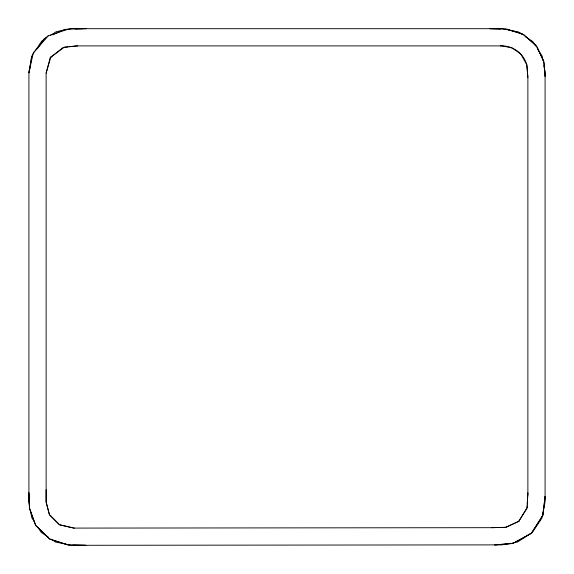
<?xml version="1.0" encoding="UTF-8"?>
<svg xmlns="http://www.w3.org/2000/svg" width="574" height="574" viewBox="0 0 574 574"><rect width="100%" height="100%" fill="white"/><g stroke="black" fill="none" stroke-linecap="round" stroke-linejoin="round"><path stroke-width="0.86" d="M527.226 505.895L527.14 507.646L518.767 521.371L505.507 527.355L491.516 527.678M527.312 504.144L527.879 492.757M527.693 495.506L527.786 493.762M545.085 496.316L542.925 515.179L531.352 533.296L512.618 543.521L494.566 544.884M545.085 496.74L542.896 515.258L531.538 533.131L513.12 543.399L495.032 544.884M29.274 72.826L29.518 71.104M29.755 69.382L31.441 57.321L32.431 55.9M28.915 72.532L33.285 52.908L48.41 35.696L68.894 28.98L86.387 28.7M46.121 73.271L50.132 57.967L50.885 56.905L64.568 47.104L68.048 46.781M50.885 56.905L46.121 73.049L46.121 501.733L49.314 514.462L59.581 524.808L74.297 528.094M518.767 521.371L526.982 508.191L527.879 493.253L527.879 77.382L526.846 64.912A25.938 25.938 0 0 0 500.499 45.906M34.074 52.492L32.137 55.369L28.915 71.714L28.915 502.286L29.568 505.759M35.043 51.057L41.83 40.984L44.722 39.118M37.353 48.79L44.255 38.824L48.41 35.696M50.132 57.967L62.903 47.577L76.407 45.906L502.071 45.906L511.994 47.936L520.74 53.985L526.817 64.826L527.879 77.418M50.505 35.38L56.295 31.642L64.977 30.006M519.004 521.185L506.01 527.305L491.961 527.678L73.572 528.094L59.423 524.729L49.565 514.943L46.135 502.458L46.121 489.722M44.255 38.824L45.82 38.099M52.865 34.827L64.611 29.374L69.081 29.209M67.581 29.518L71.929 28.7L502.071 28.7L506.376 29.547M510.76 543.241L502.071 544.877L71.929 545.3L67.624 544.453M512.496 542.911L517.705 541.935L532.17 532.593L541.863 518.2L545.085 501.863L545.085 71.714L543.944 65.637M69.784 46.623L77.612 45.906M75.33 28.987L83.374 28.7M489.651 28.7L504.926 28.965L521.909 33.55L535.779 45.023L543.635 60.758L545.085 76.148M86.028 545.286L68.78 545.013L49.995 539.23L35.66 525.368L29.425 507.868L28.915 492.47M69.311 544.941L67.589 544.898L49.522 538.95L35.746 525.519L29.518 508.851L28.915 493.884M72.762 545.02L84.844 545.286M490.899 28.7L500.75 28.98M505.228 29.102L507.021 29.152L523.847 34.684L537.156 46.91L544.066 62.58L545.085 76.292M508.09 29.891L518.415 31.922L522.01 34.347M65.91 544.109L55.585 542.071L51.265 539.165M525.612 36.772L532.801 41.615L535.607 45.956M48.388 537.228L41.199 532.385L37.927 527.319M537.938 49.572L542.143 56.08L542.961 60.421M34.655 522.261L31.857 517.92L30.386 510.099"/></g></svg>
